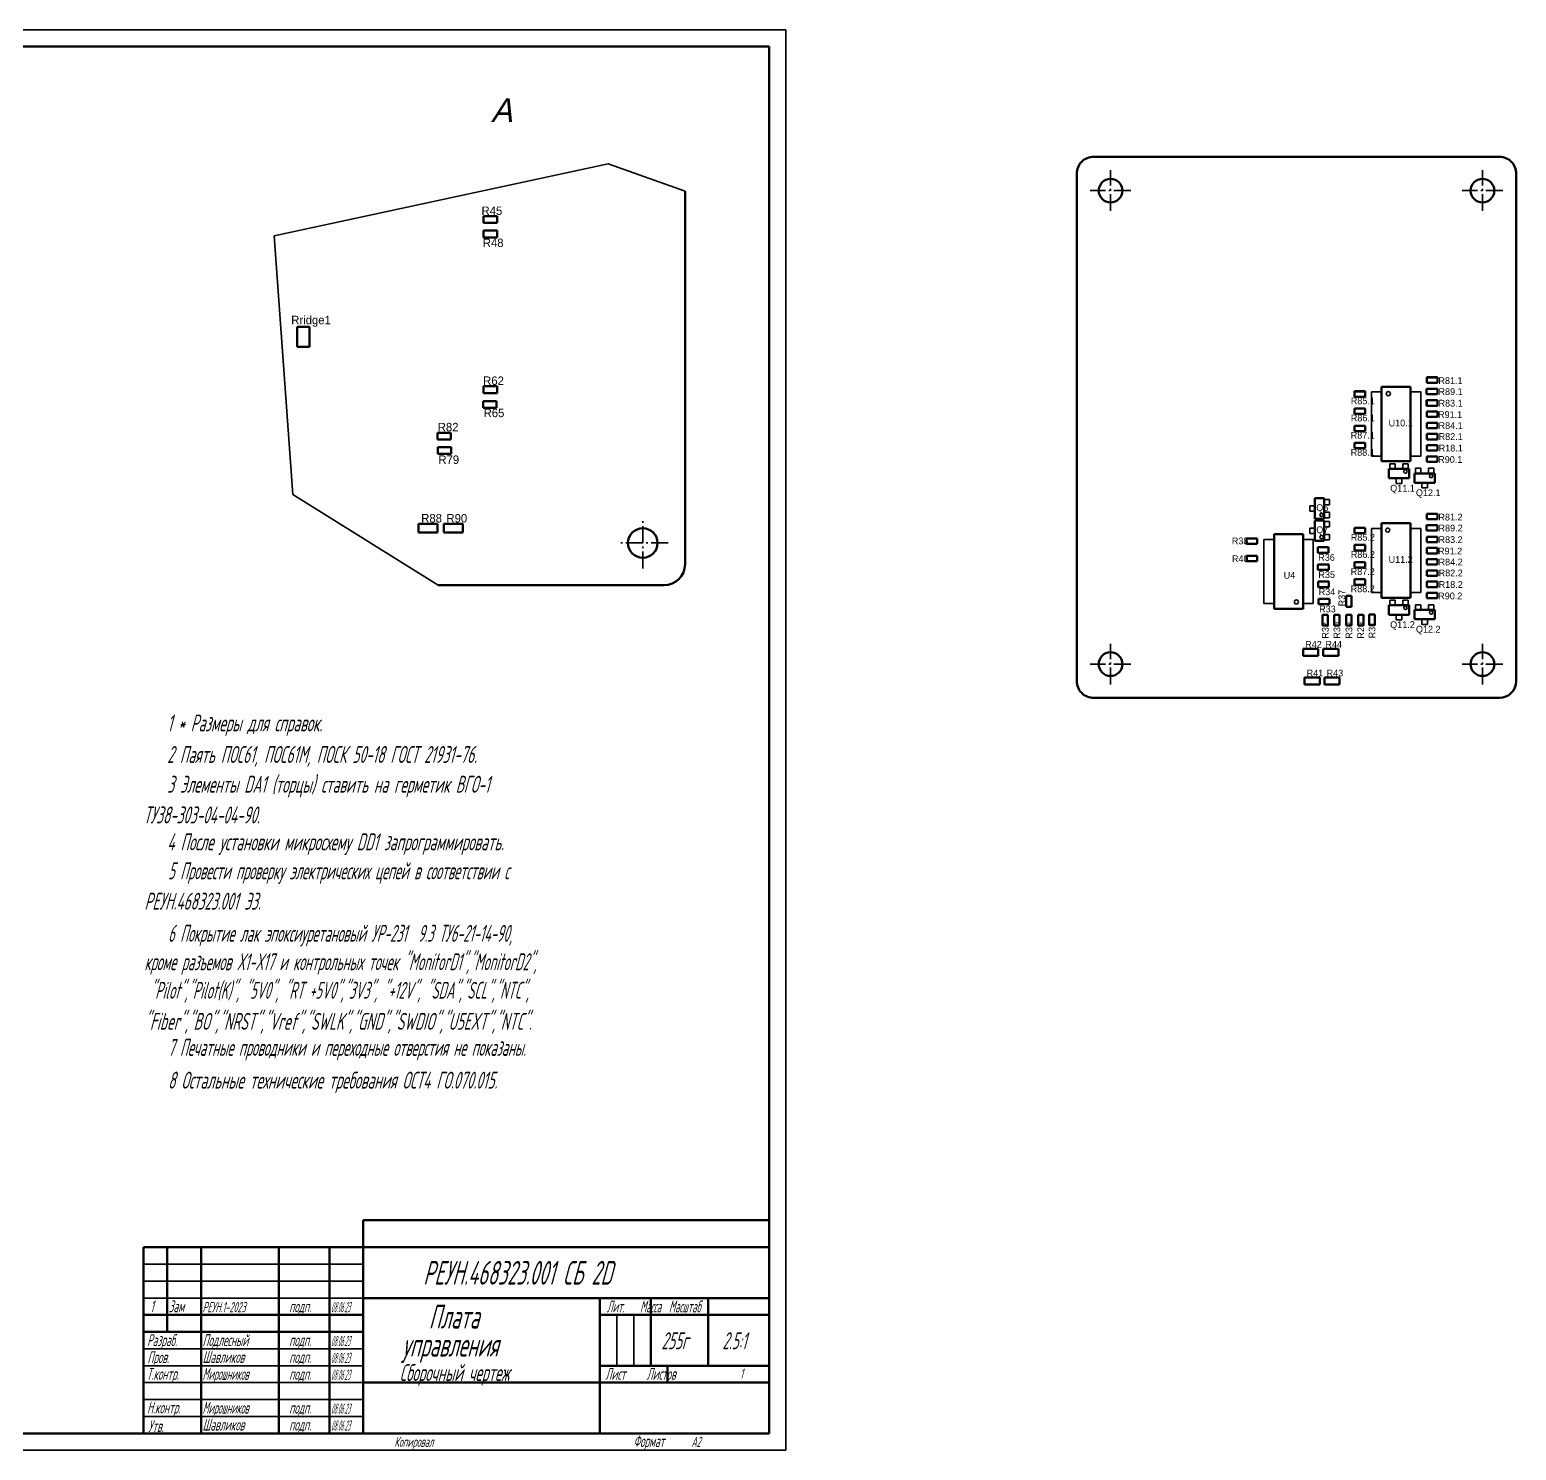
# Model space of a CAD drawing. Extents: x 22780 to 26685, y -1269 to -208.
# Drawn here: x 26245.8 to 26685.5, y -943.4 to -523.4 of the extents above; entities that cross this region are included whole.
import ezdxf

# ---------------------------------------------------------------- set-up
doc = ezdxf.new("R2010")
doc.units = 0
doc.header["$MEASUREMENT"] = 0
doc.linetypes.add('CNTR_ECKD_1', pattern=[7.5, 5, -1, 0.5, -1])
doc.layers.get('0').update_dxf_attribs({"linetype": 'CONTINUOUS', "lineweight": 50})
for name, color, linetype, lineweight in [('CENTER', 2, 'CNTR_ECKD_1', 35), ('CONTUR', 7, 'CONTINUOUS', 50), ('DIM', 1, 'CONTINUOUS', 35)]:
    doc.layers.add(name, color=color, linetype=linetype, lineweight=lineweight)
doc.layers.add('TEXT', color=1, linetype='CONTINUOUS')
doc.styles.add('ECKD', font='ec5cdwin.shx', dxfattribs={"oblique": 15})
doc.styles.add('GOST', font='GOST.shx', dxfattribs={"width": 0.7, "oblique": 15})
doc.styles.get("Standard").update_dxf_attribs({"font": 'ec5cdwin.shx'})

msp = doc.modelspace()

# ---------------------------------------------------------------- linework, layer by layer
for p, q in [((26680.496, -561.016), (26560.496, -561.016)), ((26555.496, -716.016), (26555.496, -566.016)), ((26685.493, -566.012), (26685.493, -716.019)), ((26439.624, -571.191), (26439.624, -681.455)), ((26380.059, -578.58), (26384.059, -578.58)), ((26380.059, -580.58), (26380.059, -578.58)), ((26384.059, -580.58), (26384.059, -578.58)), ((26380.048, -582.828), (26384.048, -582.828)), ((26380.048, -584.828), (26380.048, -582.828)), ((26380.048, -582.834), (26384.048, -582.834)), ((26380.048, -584.834), (26380.048, -582.834)), ((26380.059, -580.58), (26384.059, -580.58)), ((26384.048, -584.828), (26384.048, -582.828)), ((26384.048, -584.834), (26384.048, -582.834)), ((26380.048, -584.834), (26384.048, -584.834)), ((26328.528, -611.303), (26324.903, -611.303)), ((26324.903, -617.178), (26324.903, -611.303)), ((26328.528, -617.178), (26328.528, -611.303)), ((26328.528, -617.178), (26324.903, -617.178)), ((26659.04, -626.216), (26662.24, -626.216)), ((26659.04, -627.816), (26659.04, -626.216)), ((26659.04, -626.221), (26662.24, -626.221)), ((26659.04, -627.821), (26659.04, -626.221)), ((26659.04, -627.816), (26662.24, -627.816)), ((26659.04, -627.821), (26662.24, -627.821)), ((26662.24, -627.816), (26662.24, -626.216)), ((26662.24, -627.821), (26662.24, -626.221)), ((26380.03, -628.88), (26384.03, -628.88)), ((26380.03, -630.88), (26380.03, -628.88)), ((26380.03, -630.88), (26384.03, -630.88)), ((26384.03, -630.88), (26384.03, -628.88)), ((26637.6, -630.356), (26640.8, -630.356)), ((26637.6, -631.956), (26637.6, -630.356)), ((26637.6, -631.956), (26640.8, -631.956)), ((26637.635, -630.367), (26640.835, -630.367)), ((26637.635, -631.967), (26637.635, -630.367)), ((26637.635, -631.967), (26640.835, -631.967)), ((26640.8, -631.956), (26640.8, -630.356)), ((26640.835, -631.967), (26640.835, -630.367)), ((26654.246, -629.046), (26645.646, -629.046)), ((26645.646, -651.046), (26645.646, -629.046)), ((26654.246, -651.046), (26654.246, -629.046)), ((26658.984, -629.616), (26662.184, -629.616)), ((26658.984, -631.216), (26658.984, -629.616)), ((26658.984, -629.616), (26662.184, -629.616)), ((26658.984, -631.216), (26658.984, -629.616)), ((26658.984, -631.216), (26662.184, -631.216)), ((26658.984, -631.216), (26662.184, -631.216)), ((26658.984, -633.005), (26662.184, -633.005)), ((26658.984, -634.605), (26658.984, -633.005)), ((26658.995, -633.005), (26662.195, -633.005)), ((26658.995, -634.605), (26658.995, -633.005)), ((26662.184, -631.216), (26662.184, -629.616)), ((26662.184, -631.216), (26662.184, -629.616)), ((26662.184, -634.605), (26662.184, -633.005)), ((26662.195, -634.605), (26662.195, -633.005)), ((26379.89, -633.278), (26383.89, -633.278)), ((26379.89, -635.278), (26379.89, -633.278)), ((26379.89, -635.278), (26383.89, -635.278)), ((26383.89, -635.278), (26383.89, -633.278)), ((26637.635, -635.436), (26640.835, -635.436)), ((26637.635, -637.036), (26637.635, -635.436)), ((26637.635, -635.441), (26640.835, -635.441)), ((26637.635, -637.041), (26637.635, -635.441)), ((26637.635, -637.036), (26640.835, -637.036)), ((26637.635, -637.041), (26640.835, -637.041)), ((26640.835, -637.036), (26640.835, -635.436)), ((26640.835, -637.041), (26640.835, -635.441)), ((26658.984, -634.605), (26662.184, -634.605)), ((26658.995, -634.605), (26662.195, -634.605)), ((26658.995, -636.324), (26662.195, -636.324)), ((26658.995, -637.924), (26658.995, -636.324)), ((26658.995, -636.324), (26662.195, -636.324)), ((26658.995, -637.924), (26658.995, -636.324)), ((26662.195, -637.924), (26662.195, -636.324)), ((26662.195, -637.924), (26662.195, -636.324)), ((26637.604, -640.516), (26640.804, -640.516)), ((26637.604, -642.116), (26637.604, -640.516)), ((26637.604, -640.521), (26640.804, -640.521)), ((26637.604, -642.121), (26637.604, -640.521)), ((26640.804, -642.116), (26640.804, -640.516)), ((26640.804, -642.121), (26640.804, -640.521)), ((26658.995, -637.924), (26662.195, -637.924)), ((26658.995, -637.924), (26662.195, -637.924)), ((26658.995, -639.643), (26662.195, -639.643)), ((26658.995, -641.243), (26658.995, -639.643)), ((26658.995, -641.243), (26662.195, -641.243)), ((26659.04, -639.643), (26662.24, -639.643)), ((26659.04, -641.243), (26659.04, -639.643)), ((26659.04, -641.243), (26662.24, -641.243)), ((26662.195, -641.243), (26662.195, -639.643)), ((26662.24, -641.243), (26662.24, -639.643)), ((26366.392, -642.585), (26370.392, -642.585)), ((26366.392, -644.585), (26366.392, -642.585)), ((26366.392, -644.585), (26370.392, -644.585)), ((26370.392, -644.585), (26370.392, -642.585)), ((26637.6, -645.596), (26640.8, -645.596)), ((26637.6, -647.196), (26637.6, -645.596)), ((26637.6, -645.601), (26640.8, -645.601)), ((26637.6, -647.201), (26637.6, -645.601)), ((26637.604, -642.116), (26640.804, -642.116)), ((26637.604, -642.121), (26640.804, -642.121)), ((26640.8, -647.196), (26640.8, -645.596)), ((26640.8, -647.201), (26640.8, -645.601)), ((26659.04, -642.963), (26662.24, -642.963)), ((26659.04, -644.563), (26659.04, -642.963)), ((26659.04, -642.963), (26662.24, -642.963)), ((26659.04, -644.563), (26659.04, -642.963)), ((26659.04, -644.563), (26662.24, -644.563)), ((26659.04, -644.563), (26662.24, -644.563)), ((26659.04, -646.282), (26662.24, -646.282)), ((26659.04, -647.882), (26659.04, -646.282)), ((26659.04, -646.282), (26662.24, -646.282)), ((26659.04, -647.882), (26659.04, -646.282)), ((26662.24, -644.563), (26662.24, -642.963)), ((26662.24, -644.563), (26662.24, -642.963)), ((26662.24, -647.882), (26662.24, -646.282)), ((26662.24, -647.882), (26662.24, -646.282)), ((26366.479, -646.822), (26370.479, -646.822)), ((26366.479, -648.822), (26366.479, -646.822)), ((26366.479, -648.822), (26370.479, -648.822)), ((26370.479, -648.822), (26370.479, -646.822)), ((26637.6, -647.196), (26640.8, -647.196)), ((26637.6, -647.201), (26640.8, -647.201)), ((26659.04, -647.882), (26662.24, -647.882)), ((26659.04, -647.882), (26662.24, -647.882)), ((26659.04, -649.602), (26662.24, -649.602)), ((26659.04, -651.202), (26659.04, -649.602)), ((26659.04, -649.602), (26662.24, -649.602)), ((26659.04, -651.202), (26659.04, -649.602)), ((26662.24, -651.202), (26662.24, -649.602)), ((26662.24, -651.202), (26662.24, -649.602)), ((26654.246, -651.046), (26645.646, -651.046)), ((26647.756, -653.266), (26647.756, -656.066)), ((26647.756, -653.266), (26653.836, -653.266)), ((26653.836, -656.066), (26653.836, -653.266)), ((26655.367, -654.616), (26655.367, -657.416)), ((26655.367, -654.616), (26661.447, -654.616)), ((26659.04, -651.202), (26662.24, -651.202)), ((26659.04, -651.202), (26662.24, -651.202)), ((26661.447, -657.416), (26661.447, -654.616)), ((26647.756, -656.066), (26653.836, -656.066)), ((26655.367, -657.416), (26661.447, -657.416)), ((26625.919, -661.976), (26625.919, -668.056)), ((26628.719, -661.976), (26625.919, -661.976)), ((26628.719, -661.976), (26628.719, -668.056)), ((26625.919, -668.056), (26628.719, -668.056)), ((26659.04, -666.555), (26662.24, -666.555)), ((26659.04, -668.155), (26659.04, -666.555)), ((26659.04, -668.155), (26662.24, -668.155)), ((26662.24, -668.155), (26662.24, -666.555)), ((26366.405, -669.576), (26360.811, -669.576)), ((26360.811, -669.576), (26360.811, -672.076)), ((26360.811, -672.076), (26366.405, -672.076)), ((26366.405, -672.076), (26366.405, -669.576)), ((26373.874, -669.576), (26368.28, -669.576)), ((26368.28, -669.576), (26368.28, -672.076)), ((26368.28, -672.076), (26373.874, -672.076)), ((26373.874, -672.076), (26373.874, -669.576)), ((26622.463, -672.626), (26613.863, -672.626)), ((26613.863, -694.626), (26613.863, -672.626)), ((26622.463, -694.626), (26622.463, -672.626)), ((26625.919, -668.53), (26625.919, -674.61)), ((26628.719, -668.53), (26625.919, -668.53)), ((26628.719, -668.53), (26628.719, -674.61)), ((26637.635, -670.701), (26640.835, -670.701)), ((26637.635, -672.301), (26637.635, -670.701)), ((26637.635, -672.301), (26640.835, -672.301)), ((26640.835, -672.301), (26640.835, -670.701)), ((26654.246, -669.38), (26645.646, -669.38)), ((26645.646, -691.38), (26645.646, -669.38)), ((26654.246, -691.38), (26654.246, -669.38)), ((26658.984, -669.95), (26662.184, -669.95)), ((26658.984, -671.55), (26658.984, -669.95)), ((26658.984, -671.55), (26662.184, -671.55)), ((26662.184, -671.55), (26662.184, -669.95)), ((26605.697, -673.836), (26608.897, -673.836)), ((26605.697, -675.436), (26605.697, -673.836)), ((26605.697, -675.436), (26608.897, -675.436)), ((26608.897, -675.436), (26608.897, -673.836)), ((26625.919, -674.61), (26628.719, -674.61)), ((26626.755, -676.476), (26629.955, -676.476)), ((26626.755, -678.076), (26626.755, -676.476)), ((26629.955, -678.076), (26629.955, -676.476)), ((26637.635, -675.775), (26640.835, -675.775)), ((26637.635, -677.375), (26637.635, -675.775)), ((26640.835, -677.375), (26640.835, -675.775)), ((26658.995, -673.339), (26662.195, -673.339)), ((26658.995, -674.939), (26658.995, -673.339)), ((26658.995, -674.939), (26662.195, -674.939)), ((26658.995, -676.658), (26662.195, -676.658)), ((26658.995, -678.258), (26658.995, -676.658)), ((26662.195, -674.939), (26662.195, -673.339)), ((26662.195, -678.258), (26662.195, -676.658)), ((26605.697, -678.976), (26608.897, -678.976)), ((26605.697, -680.576), (26605.697, -678.976)), ((26605.697, -680.576), (26608.897, -680.576)), ((26608.897, -680.576), (26608.897, -678.976)), ((26626.755, -678.076), (26629.955, -678.076)), ((26637.604, -680.855), (26640.804, -680.855)), ((26637.604, -682.455), (26637.604, -680.855)), ((26637.635, -677.375), (26640.835, -677.375)), ((26640.804, -682.455), (26640.804, -680.855)), ((26658.995, -678.258), (26662.195, -678.258)), ((26658.995, -679.978), (26662.195, -679.978)), ((26658.995, -681.578), (26658.995, -679.978)), ((26662.195, -681.578), (26662.195, -679.978)), ((26626.809, -681.556), (26630.009, -681.556)), ((26626.809, -683.156), (26626.809, -681.556)), ((26626.809, -683.156), (26630.009, -683.156)), ((26630.009, -683.156), (26630.009, -681.556)), ((26637.604, -682.455), (26640.804, -682.455)), ((26658.995, -681.578), (26662.195, -681.578)), ((26659.04, -683.297), (26662.24, -683.297)), ((26659.04, -684.897), (26659.04, -683.297)), ((26659.04, -684.897), (26662.24, -684.897)), ((26662.24, -684.897), (26662.24, -683.297)), ((26433.379, -687.701), (26366.608, -687.701)), ((26626.896, -686.624), (26630.096, -686.624)), ((26626.896, -688.224), (26626.896, -686.624)), ((26626.896, -688.224), (26630.096, -688.224)), ((26630.096, -688.224), (26630.096, -686.624)), ((26637.6, -685.935), (26640.8, -685.935)), ((26637.6, -687.535), (26637.6, -685.935)), ((26637.6, -687.535), (26640.8, -687.535)), ((26640.8, -687.535), (26640.8, -685.935)), ((26659.04, -686.617), (26662.24, -686.617)), ((26659.04, -688.217), (26659.04, -686.617)), ((26659.04, -688.217), (26662.24, -688.217)), ((26659.04, -689.936), (26662.24, -689.936)), ((26659.04, -691.536), (26659.04, -689.936)), ((26662.24, -688.217), (26662.24, -686.617)), ((26662.24, -691.536), (26662.24, -689.936)), ((26622.463, -694.626), (26613.863, -694.626)), ((26627.034, -691.708), (26630.234, -691.708)), ((26627.034, -693.308), (26627.034, -691.708)), ((26627.034, -693.308), (26630.234, -693.308)), ((26630.234, -693.308), (26630.234, -691.708)), ((26636.756, -690.87), (26635.156, -690.87)), ((26635.156, -694.07), (26635.156, -690.87)), ((26636.756, -694.07), (26635.156, -694.07)), ((26636.756, -694.07), (26636.756, -690.87)), ((26654.246, -691.38), (26645.646, -691.38)), ((26647.756, -693.6), (26647.756, -696.4)), ((26647.756, -693.6), (26653.836, -693.6)), ((26653.836, -696.4), (26653.836, -693.6)), ((26659.04, -691.536), (26662.24, -691.536)), ((26629.796, -696.416), (26628.196, -696.416)), ((26628.196, -699.616), (26628.196, -696.416)), ((26629.796, -699.616), (26629.796, -696.416)), ((26633.25, -696.416), (26631.65, -696.416)), ((26631.65, -699.616), (26631.65, -696.416)), ((26633.25, -699.616), (26633.25, -696.416)), ((26636.796, -696.416), (26635.196, -696.416)), ((26635.196, -699.616), (26635.196, -696.416)), ((26636.796, -699.616), (26636.796, -696.416)), ((26640.296, -696.416), (26638.696, -696.416)), ((26638.696, -699.616), (26638.696, -696.416)), ((26640.296, -699.616), (26640.296, -696.416)), ((26643.62, -696.336), (26642.02, -696.336)), ((26642.02, -699.536), (26642.02, -696.336)), ((26643.62, -699.536), (26643.62, -696.336)), ((26647.756, -696.4), (26653.836, -696.4)), ((26655.367, -694.95), (26655.367, -697.75)), ((26655.367, -694.95), (26661.447, -694.95)), ((26655.367, -697.75), (26661.447, -697.75)), ((26661.447, -697.75), (26661.447, -694.95)), ((26629.796, -699.616), (26628.196, -699.616)), ((26633.25, -699.616), (26631.65, -699.616)), ((26636.796, -699.616), (26635.196, -699.616)), ((26640.296, -699.616), (26638.696, -699.616)), ((26643.62, -699.536), (26642.02, -699.536)), ((26626.917, -706.516), (26622.442, -706.516)), ((26622.442, -706.516), (26622.442, -708.516)), ((26626.917, -708.516), (26626.917, -706.516)), ((26632.892, -706.516), (26628.417, -706.516)), ((26628.417, -706.516), (26628.417, -708.516)), ((26632.892, -708.516), (26632.892, -706.516)), ((26622.442, -708.516), (26626.917, -708.516)), ((26628.417, -708.516), (26632.892, -708.516)), ((26627.342, -715.016), (26622.867, -715.016)), ((26622.867, -715.016), (26622.867, -717.016)), ((26627.342, -717.016), (26627.342, -715.016)), ((26633.242, -715.016), (26628.767, -715.016)), ((26628.767, -715.016), (26628.767, -717.016)), ((26633.242, -717.016), (26633.242, -715.016)), ((26680.496, -721.016), (26560.496, -721.016)), ((26622.867, -717.016), (26627.342, -717.016)), ((26628.767, -717.016), (26633.242, -717.016)), ((26344.471, -875.449), (26464.471, -875.449)), ((26344.471, -883.449), (26344.471, -875.449))]:
    msp.add_line(p, q)
for centre, radius in [((26565.496, -571.016), 3.5), ((26675.496, -571.016), 3.5), ((26427.129, -675.201), 4.375), ((26565.496, -711.016), 3.5), ((26675.496, -711.016), 3.5)]:
    msp.add_circle(centre, radius)
for centre, radius, start, end in [((26560.496, -566.016), 5, 90.00053, 180.00255), ((26680.496, -566.012), 4.996, 359.99808, 90.00209), ((26433.379, -681.455), 6.246, 270.00082, 0.0004), ((26560.496, -716.016), 5, 180.00001, 270.00039), ((26680.496, -716.019), 4.997, 270.00082, 0.0004)]:
    msp.add_arc(centre, radius, start, end)
at = {"layer": 'CENTER'}
for p, q in [((26565.496, -577.016), (26565.496, -565.016)), ((26675.496, -577.016), (26675.496, -565.016)), ((26571.496, -571.016), (26559.496, -571.016)), ((26681.496, -571.016), (26669.496, -571.016)), ((26427.129, -682.701), (26427.129, -667.701)), ((26434.629, -675.201), (26419.629, -675.201)), ((26565.496, -717.016), (26565.496, -705.016)), ((26675.496, -717.016), (26675.496, -705.016)), ((26571.496, -711.016), (26559.496, -711.016)), ((26681.496, -711.016), (26669.496, -711.016))]:
    msp.add_line(p, q, dxfattribs=at)
at = {"layer": 'CONTUR'}
for p, q in [((26464.471, -528.449), (25895.471, -528.449)), ((26464.471, -938.449), (26464.471, -528.449)), ((26279.471, -883.449), (26464.471, -883.449)), ((26279.471, -938.449), (26279.471, -883.449)), ((26286.471, -883.449), (26286.471, -908.449)), ((26296.471, -883.449), (26296.471, -938.449)), ((26319.471, -883.449), (26319.471, -938.449)), ((26334.471, -883.449), (26334.471, -938.449)), ((26344.471, -883.449), (26344.471, -938.449)), ((26344.471, -898.449), (26464.471, -898.449)), ((26414.471, -898.449), (26414.471, -938.449)), ((26429.471, -898.449), (26429.471, -918.449)), ((26446.471, -898.449), (26446.471, -918.449)), ((26279.471, -903.449), (26344.471, -903.449)), ((26414.471, -903.449), (26464.471, -903.449)), ((26279.471, -908.449), (26344.471, -908.449)), ((26414.471, -918.449), (26464.471, -918.449)), ((26434.471, -918.449), (26434.471, -923.449)), ((26344.471, -923.449), (26464.471, -923.449)), ((25895.471, -938.449), (26464.471, -938.449))]:
    msp.add_line(p, q, dxfattribs=at)
at = {"layer": 'DIM'}
for p, q in [((26469.471, -523.449), (25875.471, -523.449)), ((26469.471, -943.449), (26469.471, -523.449)), ((26318.071, -584.336), (26416.863, -563.081)), ((26416.863, -563.081), (26439.624, -571.191)), ((26318.071, -584.336), (26323.647, -660.876)), ((26645.646, -630.552), (26642.646, -630.552)), ((26642.646, -630.552), (26642.646, -649.539)), ((26654.246, -630.552), (26657.246, -630.552)), ((26657.246, -630.552), (26657.246, -649.539)), ((26642.646, -649.539), (26645.646, -649.539)), ((26657.246, -649.539), (26654.246, -649.539)), ((26648.096, -651.766), (26648.096, -653.266)), ((26648.096, -651.766), (26649.696, -651.766)), ((26649.696, -651.766), (26649.696, -653.266)), ((26651.896, -653.266), (26651.896, -651.766)), ((26651.896, -651.766), (26653.496, -651.766)), ((26653.496, -653.266), (26653.496, -651.766)), ((26657.307, -653.116), (26655.707, -653.116)), ((26655.707, -653.116), (26655.707, -654.616)), ((26657.307, -653.116), (26657.307, -654.616)), ((26661.107, -653.116), (26659.507, -653.116)), ((26659.507, -654.616), (26659.507, -653.116)), ((26661.107, -654.616), (26661.107, -653.116)), ((26649.996, -656.066), (26649.996, -657.566)), ((26649.996, -657.566), (26651.596, -657.566)), ((26651.596, -657.566), (26651.596, -656.066)), ((26657.607, -657.416), (26657.607, -658.916)), ((26657.607, -658.916), (26659.207, -658.916)), ((26659.207, -658.916), (26659.207, -657.416)), ((26323.647, -660.876), (26366.608, -687.701)), ((26630.219, -662.316), (26628.719, -662.316)), ((26630.219, -663.916), (26628.719, -663.916)), ((26630.219, -663.916), (26630.219, -662.316)), ((26625.919, -664.216), (26624.419, -664.216)), ((26624.419, -664.216), (26624.419, -665.816)), ((26624.419, -665.816), (26625.919, -665.816)), ((26630.219, -666.116), (26628.719, -666.116)), ((26628.719, -667.716), (26630.219, -667.716)), ((26630.219, -667.716), (26630.219, -666.116)), ((26625.919, -670.77), (26624.419, -670.77)), ((26624.419, -670.77), (26624.419, -672.37)), ((26625.919, -672.37), (26624.419, -672.37)), ((26630.219, -668.87), (26628.719, -668.87)), ((26630.219, -670.47), (26628.719, -670.47)), ((26630.219, -672.67), (26628.719, -672.67)), ((26630.219, -670.47), (26630.219, -668.87)), ((26630.219, -674.27), (26630.219, -672.67)), ((26645.646, -670.886), (26642.646, -670.886)), ((26642.646, -670.886), (26642.646, -689.874)), ((26654.246, -670.886), (26657.246, -670.886)), ((26657.246, -670.886), (26657.246, -689.874)), ((26613.863, -674.133), (26610.863, -674.133)), ((26610.863, -674.133), (26610.863, -693.12)), ((26622.463, -674.133), (26625.463, -674.133)), ((26625.463, -674.133), (26625.463, -693.12)), ((26628.719, -674.27), (26630.219, -674.27)), ((26642.646, -689.874), (26645.646, -689.874)), ((26657.246, -689.874), (26654.246, -689.874)), ((26610.863, -693.12), (26613.863, -693.12)), ((26625.463, -693.12), (26622.463, -693.12)), ((26648.096, -692.1), (26648.096, -693.6)), ((26648.096, -692.1), (26649.696, -692.1)), ((26649.696, -692.1), (26649.696, -693.6)), ((26651.896, -693.6), (26651.896, -692.1)), ((26651.896, -692.1), (26653.496, -692.1)), ((26653.496, -693.6), (26653.496, -692.1)), ((26657.307, -693.45), (26655.707, -693.45)), ((26655.707, -693.45), (26655.707, -694.95)), ((26657.307, -693.45), (26657.307, -694.95)), ((26661.107, -693.45), (26659.507, -693.45)), ((26659.507, -694.95), (26659.507, -693.45)), ((26661.107, -694.95), (26661.107, -693.45)), ((26649.996, -696.4), (26649.996, -697.9)), ((26649.996, -697.9), (26651.596, -697.9)), ((26651.596, -697.9), (26651.596, -696.4)), ((26657.607, -697.75), (26657.607, -699.25)), ((26659.207, -699.25), (26659.207, -697.75)), ((26657.607, -699.25), (26659.207, -699.25)), ((26279.471, -888.449), (26344.471, -888.449)), ((26279.471, -893.449), (26344.471, -893.449)), ((26279.471, -898.449), (26344.471, -898.449)), ((26419.471, -918.449), (26419.471, -903.449)), ((26424.471, -918.449), (26424.471, -903.449)), ((26279.471, -913.449), (26344.471, -913.449)), ((26279.471, -918.449), (26344.471, -918.449)), ((26279.471, -923.449), (26344.471, -923.449)), ((26279.471, -928.449), (26344.471, -928.449)), ((26279.471, -933.449), (26344.471, -933.449)), ((25875.471, -943.449), (26469.471, -943.449))]:
    msp.add_line(p, q, dxfattribs=at)
for centre in [(26652.696, -654.069), (26660.307, -655.419), (26627.916, -666.916), (26627.916, -673.47), (26652.696, -694.403), (26660.307, -695.753)]:
    msp.add_circle(centre, 0.5, dxfattribs=at)
for centre, start, end in [((26647.646, -631.046), 0, 180), ((26647.646, -631.046), 180, 0), ((26647.473, -671.391), 0, 180), ((26647.473, -671.391), 180, 0), ((26620.463, -692.626), 0, 180), ((26620.463, -692.626), 180, 0)]:
    msp.add_arc(centre, 0.6, start, end, dxfattribs=at)

# ---------------------------------------------------------------- texts
at = {"style": 'ECKD', "oblique": 15}
msp.add_text('А', height=7, dxfattribs=at).set_placement((26382.24, -550.704))
at = {"layer": 'DIM'}
for s, height, p in [('R45', 2.5, (26379.431, -578.213)), ('R48', 2.5, (26379.808, -587.703)), ('Rridge1', 2.5, (26323.145, -610.525)), ('R62', 2.5, (26379.916, -628.465)), ('R81.1', 2, (26662.464, -628.207)), ('R85.1', 2, (26636.546, -634.184)), ('R89.1', 2, (26662.488, -631.448)), ('R83.1', 2, (26662.495, -634.865)), ('R65', 2.5, (26380.052, -637.987)), ('R86.1', 2, (26636.546, -639.257)), ('R91.1', 2, (26662.351, -638.234)), ('R82', 2.5, (26366.486, -642.181)), ('U10.1', 2, (26647.73, -640.745)), ('R84.1', 2, (26662.509, -641.484)), ('R87.1', 2, (26636.516, -644.337)), ('R82.1', 2, (26662.532, -644.725)), ('R18.1', 2, (26662.54, -648.143)), ('R79', 2.5, (26366.673, -651.817)), ('R88.1', 2, (26636.512, -649.417)), ('R90.1', 2, (26662.395, -651.512)), ('Q11.1', 2, (26648.199, -660.001)), ('Q12.1', 2, (26655.811, -661.351)), ('Q6', 2, (26626.33, -665.744)), ('R88', 2.5, (26361.596, -669.134)), ('R90', 2.5, (26369.065, -669.134)), ('R81.2', 2, (26662.464, -668.541)), ('Q7', 2, (26626.33, -672.298)), ('R85.2', 2, (26636.546, -674.518)), ('R89.2', 2, (26662.488, -671.782)), ('R38', 2, (26601.355, -675.586)), ('R91.2', 2, (26662.351, -678.569)), ('R83.2', 2, (26662.495, -675.199)), ('R40', 2, (26601.385, -680.857)), ('R36', 2, (26626.911, -680.473)), ('R86.2', 2, (26636.546, -679.592)), ('U11.2', 2, (26647.73, -681.079)), ('R84.2', 2, (26662.509, -681.819)), ('U4', 2, (26616.693, -685.743)), ('R35', 2, (26626.965, -685.553)), ('R87.2', 2, (26636.516, -684.672)), ('R82.2', 2, (26662.532, -685.06)), ('R34', 2, (26627.051, -690.621)), ('R88.2', 2, (26636.512, -689.752)), ('R90.2', 2, (26662.395, -691.846)), ('R18.2', 2, (26662.54, -688.477)), ('R33', 2, (26627.189, -695.704)), ('Q11.2', 2, (26648.199, -700.336)), ('Q12.2', 2, (26655.811, -701.686)), ('R42', 2, (26623.07, -706.163)), ('R44', 2, (26629.045, -706.163)), ('R41', 2, (26623.495, -714.663)), ('R43', 2, (26629.395, -714.663))]:
    msp.add_text(s, height=height, dxfattribs=at).set_placement(p)
for s, p in [('R37', (26634.911, -693.937)), ('R32', (26629.999, -703.481)), ('R30', (26633.453, -703.481)), ('R39', (26636.999, -703.481)), ('R29', (26640.499, -703.481)), ('R31', (26643.823, -703.401))]:
    msp.add_text(s, height=2, rotation=90, dxfattribs=at).set_placement(p)
at = {"layer": 'TEXT', "style": 'GOST', "oblique": 15}
for s, height, width, p in [('1 * Размеры для справок.', 5, 0.7, (26286.471, -730.914)), ('2 Паять ПОС61, ПОС61М, ПОСК 50-18 ГОСТ 21931-76.', 5, 0.7, (26286.471, -740.228)), ('3 Элементы DA1 (торцы) ставить на герметик ВГО-1 ', 5, 0.7, (26286.471, -749.042)), ('ТУ38-303-04-04-90.', 5, 0.7, (26279.471, -758.116)), ('4 После установки микросхему DD1 запрограммировать.', 5, 0.7, (26286.471, -766.079)), ('5 Провести проверку электрических цепей в соответствии с', 5, 0.65, (26286.721, -774.641)), ('РЕУН.468323.001 Э3.', 5, 0.7, (26279.721, -783.615)), ('6 Покрытие лак эпоксиуретановый УР-231  9.3 ТУ6-21-14-90,', 5, 0.65, (26286.721, -793.107)), ('кроме разъемов X1-X17 и контрольных точек "MonitorD1","MonitorD2",', 5, 0.65, (26279.721, -801.525)), (' "Pilot","Pilot(K)", "5V0", "RT +5V0","3V3", "+12V", "SDA","SCL","NTC", ', 5, 0.65, (26279.721, -809.952)), ('"Fiber","BO","NRST","Vref","SWLK","GND","SWDIO","U5EXT","NTC".', 5, 0.7, (26279.721, -819.137)), ('7 Печатные проводники и переходные отверстия не показаны.', 5, 0.65, (26286.721, -826.832)), ('8 Остальные технические требования ОСТ4 ГО.070.015.', 5, 0.7, (26286.721, -836.528)), ('РЕУН.468323.001 СБ 2D', 7, 0.7, (26362.179, -894.478)), ('1', 3.5, 0.7, (26281.444, -902.635)), ('Зам', 3.5, 0.7, (26286.911, -902.635)), ('РЕУН.1-2023', 3, 0.6, (26296.911, -902.635)), ('подп.', 3.5, 0.7, (26322.53, -902.635)), ('08.06.23', 3, 0.4, (26334.911, -902.635)), ('Плата', 7, 0.7, (26363.847, -907.458)), ('Лит.    Масса  Масштаб', 3.5, 0.65, (26416.491, -902.684)), ('Разраб.', 3.5, 0.7, (26280.499, -912.642)), ('Подлесный', 3.5, 0.7, (26296.911, -912.635)), ('подп.', 3.5, 0.7, (26322.53, -912.635)), ('08.06.23', 3, 0.4, (26334.911, -912.635)), ('255г', 5, 0.7, (26432.652, -913.568)), ('2.5:1', 5, 0.7, (26450.652, -913.568)), ('Пров.', 3.5, 0.7, (26280.614, -917.678)), ('Шавликов', 3.5, 0.7, (26296.911, -917.635)), ('управления', 7, 0.7, (26355.957, -915.749)), ('подп.', 3.5, 0.7, (26322.53, -917.635)), ('08.06.23', 3, 0.4, (26334.911, -917.635)), ('Сборочный чертеж', 5, 0.7, (26355.218, -922.99)), ('Т.контр.', 3.5, 0.7, (26280.385, -922.6)), ('Мирошников', 3.5, 0.6, (26296.911, -922.635)), ('подп.', 3.5, 0.7, (26322.53, -922.635)), ('08.06.23', 3, 0.4, (26334.911, -922.635)), ('Лист     Листов', 3.5, 0.7, (26416.033, -922.6)), ('1', 3, 0.7, (26455.903, -922.285)), ('Н.контр.', 3.5, 0.7, (26280.499, -932.558)), ('Мирошников', 3.5, 0.6, (26296.911, -932.635)), ('подп.', 3.5, 0.7, (26322.53, -932.635)), ('08.06.23', 3, 0.4, (26334.911, -932.635)), ('Утв.', 3.5, 0.7, (26280.843, -938.052)), ('Шавликов', 3.5, 0.7, (26296.911, -937.635)), ('подп.', 3.5, 0.7, (26322.53, -937.635)), ('08.06.23', 3, 0.4, (26334.911, -937.635)), ('Копировал', 3, 0.7, (26353.663, -942.449)), ('Формат', 3.5, 0.7, (26424.368, -942.498)), ('A2', 3, 0.7, (26441.471, -942.449))]:
    msp.add_text(s, height=height, dxfattribs=dict(at, width=width)).set_placement(p)

doc.saveas('drawing.dxf')
